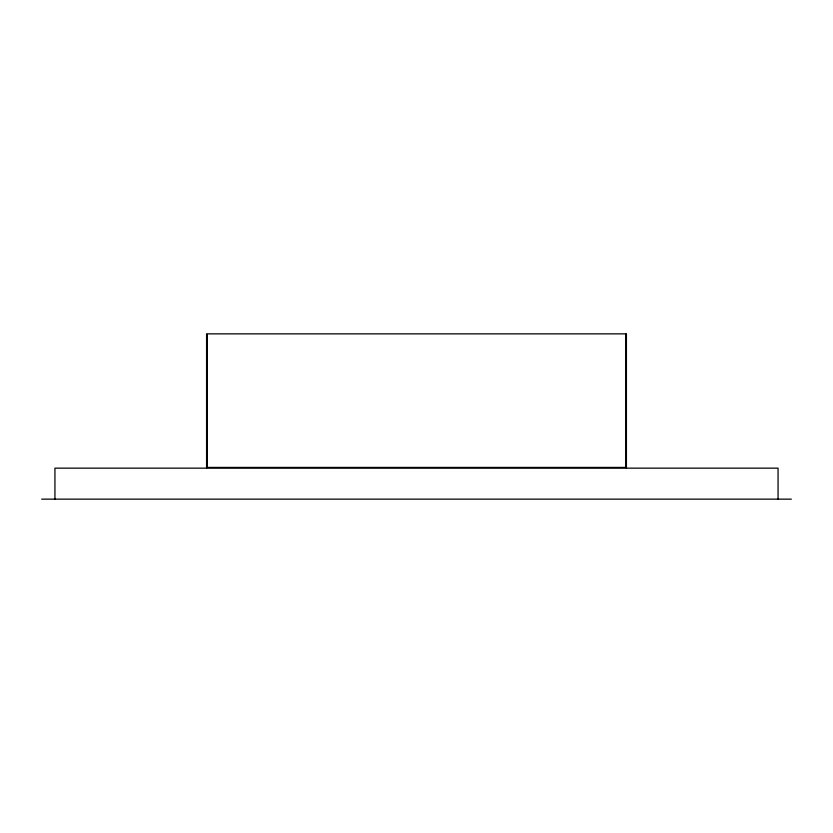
<?xml version="1.0" encoding="UTF-8"?>
<svg xmlns="http://www.w3.org/2000/svg" width="833" height="833" viewBox="0 0 833 833"><rect width="100%" height="100%" fill="white"/><g stroke="black" fill="none" stroke-linecap="round" stroke-linejoin="round"><path stroke-width="1.25" d="M41.65 499.144L791.35 499.144M778.064 499.144L778.064 468.156L54.936 468.156L54.936 499.144M626.426 333.856L626.426 468.156M206.574 333.856L206.574 468.156M625.698 333.856L207.302 333.856L207.302 467.417L625.698 467.417L625.698 333.856"/></g></svg>
